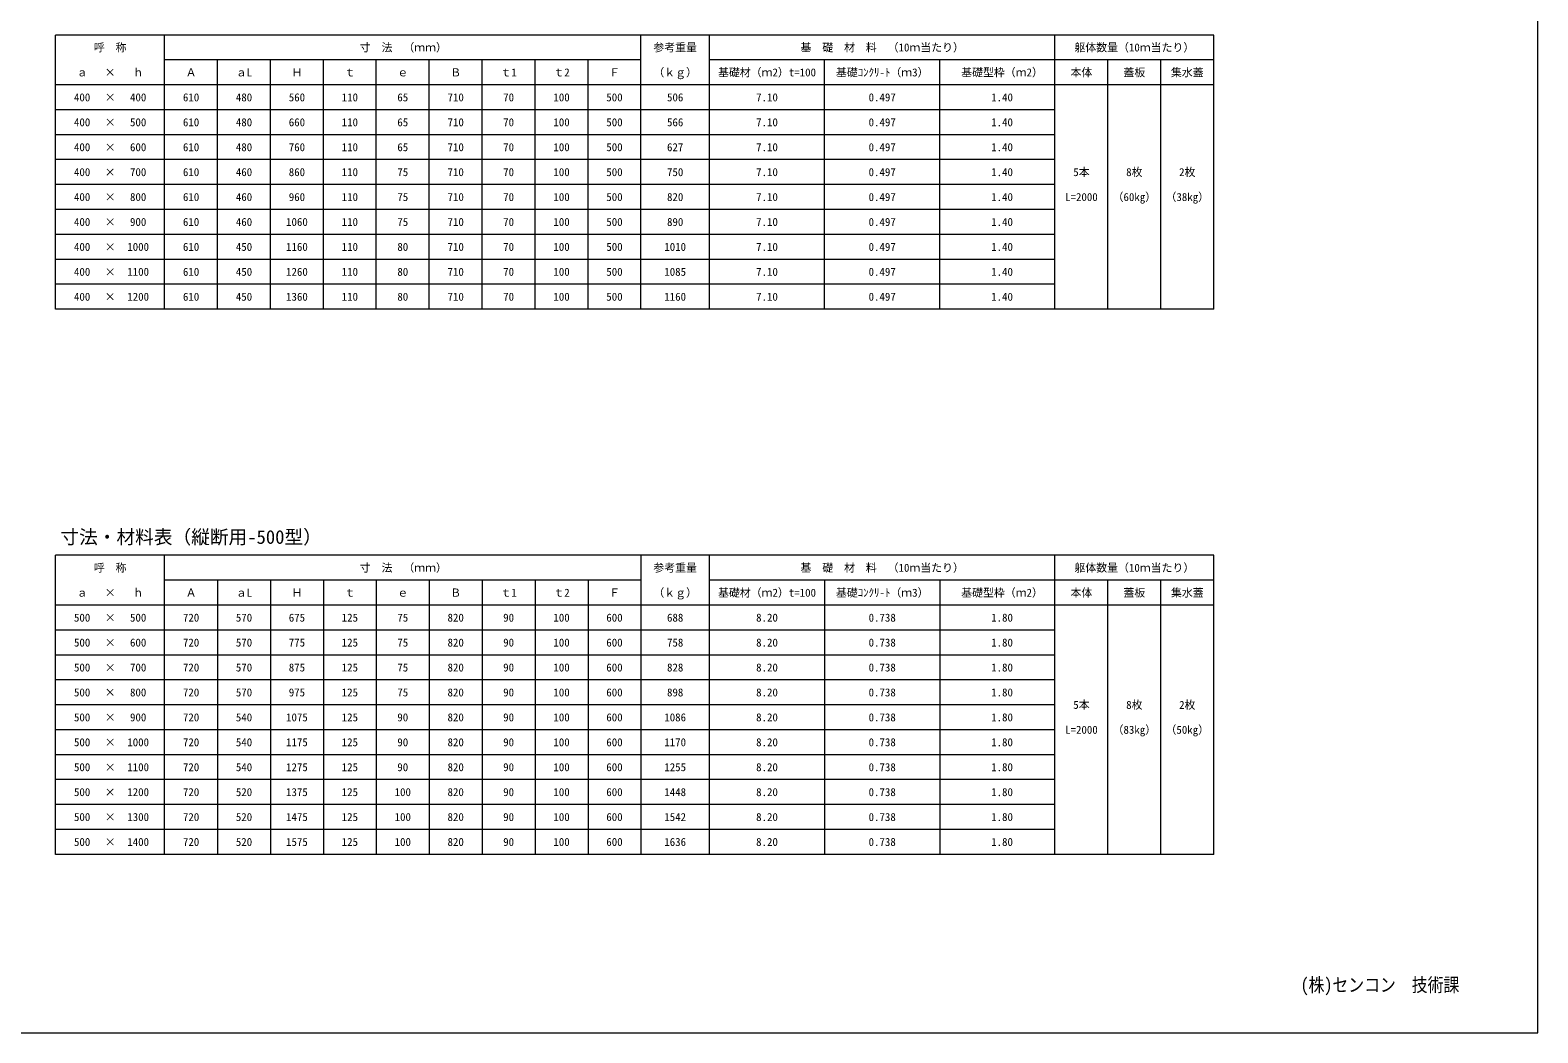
# Model space of a CAD drawing. Units: millimetres, scale not verified. Extents: x 3703 to 20093, y 2654 to 14130.
# Drawn here: x 10407 to 20093, y 2654 to 9090 of the extents above; entities that cross this region are included whole.
import ezdxf
from ezdxf.enums import TextEntityAlignment as Align

# ---------------------------------------------------------------- set-up
doc = ezdxf.new("R2010")
doc.units = ezdxf.units.MM
doc.header["$LTSCALE"] = 20
doc.layers.add('Layer1', color=4, linetype='Continuous', lineweight=18)
doc.styles.add('ＭＳ ゴシック-5.0-0.0', font='')
doc.styles.add('ＭＳ 明朝-5.0-0.0', font='')
doc.styles.get('ＭＳ ゴシック-5.0-0.0').set_extended_font_data('ＭＳ ゴシック-5.0-0.0')
doc.styles.get('ＭＳ 明朝-5.0-0.0').set_extended_font_data('ＭＳ 明朝-5.0-0.0')

msp = doc.modelspace()

# ---------------------------------------------------------------- linework, layer by layer
at = {"layer": 'Layer1'}
for p, q in [((20093.09, 2653.9), (20093.09, 14130.23)), ((10570.92, 7299.16), (10570.92, 9059.16)), ((18010.92, 9059.16), (10570.92, 9059.16)), ((11270.92, 7299.16), (11270.92, 9059.16)), ((14330.92, 7299.16), (14330.92, 9059.16)), ((14770.92, 7299.16), (14770.92, 9059.16)), ((16990.92, 7299.16), (16990.92, 9059.16)), ((18010.92, 7299.16), (18010.92, 9059.16)), ((14330.92, 8899.16), (11270.92, 8899.16)), ((11610.92, 7299.16), (11610.92, 8899.16)), ((11950.92, 7299.16), (11950.92, 8899.16)), ((12290.92, 7299.16), (12290.92, 8899.16)), ((12630.92, 7299.16), (12630.92, 8899.16)), ((12970.92, 7299.16), (12970.92, 8899.16)), ((13310.92, 7299.16), (13310.92, 8899.16)), ((13650.92, 7299.16), (13650.92, 8899.16)), ((13990.92, 7299.16), (13990.92, 8899.16)), ((18010.92, 8899.16), (14770.92, 8899.16)), ((15510.92, 7299.16), (15510.92, 8899.16)), ((16250.92, 7299.16), (16250.92, 8899.16)), ((17330.92, 7299.16), (17330.92, 8899.16)), ((17670.92, 7299.16), (17670.92, 8899.16)), ((18010.92, 8739.16), (10570.92, 8739.16)), ((16990.92, 8579.16), (10570.92, 8579.16)), ((16990.92, 8419.16), (10570.92, 8419.16)), ((16990.92, 8259.16), (10570.92, 8259.16)), ((16990.92, 8099.16), (10570.92, 8099.16)), ((16990.92, 7939.16), (10570.92, 7939.16)), ((16990.92, 7779.16), (10570.92, 7779.16)), ((16990.92, 7619.16), (10570.92, 7619.16)), ((16990.92, 7459.16), (10570.92, 7459.16)), ((18010.92, 7299.16), (10570.92, 7299.16)), ((10570.92, 3799.16), (10570.92, 5719.16)), ((18010.92, 5719.16), (10570.92, 5719.16)), ((11270.92, 3799.16), (11270.92, 5719.16)), ((14330.92, 5719.16), (14330.92, 3799.16)), ((14770.92, 3799.16), (14770.92, 5719.16)), ((16990.92, 3799.16), (16990.92, 5719.16)), ((18010.92, 3799.16), (18010.92, 5719.16)), ((14330.92, 5559.16), (11270.92, 5559.16)), ((11610.92, 5559.16), (11610.92, 3799.16)), ((11950.92, 5559.16), (11950.92, 3799.16)), ((12290.92, 5559.16), (12290.92, 3799.16)), ((12630.92, 5559.16), (12630.92, 3799.16)), ((12970.92, 5559.16), (12970.92, 3799.16)), ((13310.92, 5559.16), (13310.92, 3799.16)), ((13650.92, 5559.16), (13650.92, 3799.16)), ((13990.92, 5559.16), (13990.92, 3799.16)), ((18010.92, 5559.16), (14770.92, 5559.16)), ((15510.92, 5559.16), (15510.92, 3799.16)), ((16250.92, 5559.16), (16250.92, 3799.16)), ((17330.92, 3799.16), (17330.92, 5559.16)), ((17670.92, 3799.16), (17670.92, 5559.16)), ((18010.92, 5399.16), (10570.92, 5399.16)), ((16990.92, 5239.16), (10570.92, 5239.16)), ((16990.92, 5079.16), (10570.92, 5079.16)), ((16990.92, 4919.16), (10570.92, 4919.16)), ((16990.92, 4759.16), (10570.92, 4759.16)), ((16990.92, 4599.16), (10570.92, 4599.16)), ((16990.92, 4439.16), (10570.92, 4439.16)), ((16990.92, 4279.16), (10570.92, 4279.16)), ((16990.92, 4119.16), (10570.92, 4119.16)), ((16990.92, 3959.16), (10570.92, 3959.16)), ((18010.92, 3799.16), (10570.92, 3799.16)), ((3703.45, 2653.9), (20093.09, 2653.9))]:
    msp.add_line(p, q, dxfattribs=at)

# ---------------------------------------------------------------- texts
at = {"layer": 'Layer1', "color": 7, "style": 'ＭＳ ゴシック-5.0-0.0'}
for s, p in [('呼\u3000称', (10920.92, 8979.16)), ('寸\u3000法\u3000（ｍｍ）', (12804.4, 8979.16)), ('参考重量', (14550.92, 8979.16)), ('基\u3000礎\u3000材\u3000料\u3000（10ｍ当たり）', (15880.92, 8979.16)), ('躯体数量（10ｍ当たり）', (17500.92, 8979.16)), ('ａ', (10740.92, 8819.16)), ('×', (10920.92, 8819.16)), ('ｈ', (11100.92, 8819.16)), ('Ａ', (11440.92, 8819.16)), ('ａL', (11780.92, 8819.16)), ('Ｈ', (12120.92, 8819.16)), ('ｔ', (12460.92, 8819.16)), ('ｅ', (12800.92, 8819.16)), ('Ｂ', (13140.92, 8819.16)), ('ｔ1', (13480.92, 8819.16)), ('ｔ2', (13820.92, 8819.16)), ('Ｆ', (14160.92, 8819.16)), ('（ｋｇ）', (14550.92, 8819.16)), ('基礎材（ｍ2）t=100', (15140.92, 8819.16)), ('基礎ｺﾝｸﾘ-ﾄ（ｍ3）', (15880.92, 8819.16)), ('基礎型枠（ｍ2）', (16650.92, 8819.16)), ('本体', (17160.92, 8819.16)), ('蓋板', (17500.92, 8819.16)), ('集水蓋', (17840.92, 8819.16)), ('400', (10740.92, 8659.16)), ('×', (10920.92, 8659.16)), ('400', (11100.92, 8659.16)), ('610', (11440.92, 8659.16)), ('480', (11780.92, 8659.16)), ('560', (12120.92, 8659.16)), ('110', (12460.92, 8659.16)), ('65', (12800.92, 8659.16)), ('710', (13140.92, 8659.16)), ('70', (13480.92, 8659.16)), ('100', (13820.92, 8659.16)), ('500', (14160.92, 8659.16)), ('506', (14550.92, 8659.16)), ('7.10', (15140.92, 8659.16)), ('0.497', (15880.92, 8659.16)), ('1.40', (16650.92, 8659.16)), ('400', (10740.92, 8499.16)), ('500', (11100.92, 8499.16)), ('610', (11440.92, 8499.16)), ('480', (11780.92, 8499.16)), ('660', (12120.92, 8499.16)), ('110', (12460.92, 8499.16)), ('65', (12800.92, 8499.16)), ('710', (13140.92, 8499.16)), ('70', (13480.92, 8499.16)), ('100', (13820.92, 8499.16)), ('500', (14160.92, 8499.16)), ('566', (14550.92, 8499.16)), ('7.10', (15140.92, 8499.16)), ('0.497', (15880.92, 8499.16)), ('1.40', (16650.92, 8499.16)), ('×', (10920.92, 8499.16)), ('400', (10740.92, 8339.16)), ('×', (10920.92, 8339.16)), ('600', (11100.92, 8339.16)), ('610', (11440.92, 8339.16)), ('480', (11780.92, 8339.16)), ('760', (12120.92, 8339.16)), ('110', (12460.92, 8339.16)), ('65', (12800.92, 8339.16)), ('710', (13140.92, 8339.16)), ('70', (13480.92, 8339.16)), ('100', (13820.92, 8339.16)), ('500', (14160.92, 8339.16)), ('627', (14550.92, 8339.16)), ('7.10', (15140.92, 8339.16)), ('0.497', (15880.92, 8339.16)), ('1.40', (16650.92, 8339.16)), ('400', (10740.92, 8179.16)), ('×', (10920.92, 8179.16)), ('700', (11100.92, 8179.16)), ('610', (11440.92, 8179.16)), ('460', (11780.92, 8179.16)), ('860', (12120.92, 8179.16)), ('110', (12460.92, 8179.16)), ('75', (12800.92, 8179.16)), ('710', (13140.92, 8179.16)), ('70', (13480.92, 8179.16)), ('100', (13820.92, 8179.16)), ('500', (14160.92, 8179.16)), ('750', (14550.92, 8179.16)), ('7.10', (15140.92, 8179.16)), ('0.497', (15880.92, 8179.16)), ('1.40', (16650.92, 8179.16)), ('5本', (17160.92, 8179.16)), ('8枚', (17500.92, 8179.16)), ('2枚', (17840.92, 8179.16)), ('400', (10740.92, 8019.16)), ('×', (10920.92, 8019.16)), ('800', (11100.92, 8019.16)), ('610', (11440.92, 8019.16)), ('460', (11780.92, 8019.16)), ('960', (12120.92, 8019.16)), ('110', (12460.92, 8019.16)), ('75', (12800.92, 8019.16)), ('710', (13140.92, 8019.16)), ('70', (13480.92, 8019.16)), ('100', (13820.92, 8019.16)), ('500', (14160.92, 8019.16)), ('820', (14550.92, 8019.16)), ('7.10', (15140.92, 8019.16)), ('0.497', (15880.92, 8019.16)), ('1.40', (16650.92, 8019.16)), ('L=2000', (17160.92, 8019.16)), ('（60kg）', (17500.92, 8019.16)), ('（38kg）', (17840.92, 8019.16)), ('400', (10740.92, 7859.16)), ('×', (10920.92, 7859.16)), ('900', (11100.92, 7859.16)), ('610', (11440.92, 7859.16)), ('460', (11780.92, 7859.16)), ('1060', (12120.92, 7859.16)), ('110', (12460.92, 7859.16)), ('75', (12800.92, 7859.16)), ('710', (13140.92, 7859.16)), ('70', (13480.92, 7859.16)), ('100', (13820.92, 7859.16)), ('500', (14160.92, 7859.16)), ('890', (14550.92, 7859.16)), ('7.10', (15140.92, 7859.16)), ('0.497', (15880.92, 7859.16)), ('1.40', (16650.92, 7859.16)), ('400', (10740.92, 7699.16)), ('×', (10920.92, 7699.16)), ('1000', (11100.92, 7699.16)), ('610', (11440.92, 7699.16)), ('450', (11780.92, 7699.16)), ('1160', (12120.92, 7699.16)), ('110', (12460.92, 7699.16)), ('80', (12800.92, 7699.16)), ('710', (13140.92, 7699.16)), ('70', (13480.92, 7699.16)), ('100', (13820.92, 7699.16)), ('500', (14160.92, 7699.16)), ('1010', (14550.92, 7699.16)), ('7.10', (15140.92, 7699.16)), ('0.497', (15880.92, 7699.16)), ('1.40', (16650.92, 7699.16)), ('400', (10740.92, 7539.16)), ('×', (10920.92, 7539.16)), ('1100', (11100.92, 7539.16)), ('610', (11440.92, 7539.16)), ('450', (11780.92, 7539.16)), ('1260', (12120.92, 7539.16)), ('110', (12460.92, 7539.16)), ('80', (12800.92, 7539.16)), ('710', (13140.92, 7539.16)), ('70', (13480.92, 7539.16)), ('100', (13820.92, 7539.16)), ('500', (14160.92, 7539.16)), ('1085', (14550.92, 7539.16)), ('7.10', (15140.92, 7539.16)), ('0.497', (15880.92, 7539.16)), ('1.40', (16650.92, 7539.16)), ('400', (10740.92, 7379.16)), ('×', (10920.92, 7379.16)), ('1200', (11100.92, 7379.16)), ('610', (11440.92, 7379.16)), ('450', (11780.92, 7379.16)), ('1360', (12120.92, 7379.16)), ('110', (12460.92, 7379.16)), ('80', (12800.92, 7379.16)), ('710', (13140.92, 7379.16)), ('70', (13480.92, 7379.16)), ('100', (13820.92, 7379.16)), ('500', (14160.92, 7379.16)), ('1160', (14550.92, 7379.16)), ('7.10', (15140.92, 7379.16)), ('0.497', (15880.92, 7379.16)), ('1.40', (16650.92, 7379.16)), ('呼\u3000称', (10920.92, 5639.16)), ('寸\u3000法\u3000（ｍｍ）', (12804.4, 5639.16)), ('参考重量', (14550.92, 5639.16)), ('基\u3000礎\u3000材\u3000料\u3000（10ｍ当たり）', (15880.92, 5639.16)), ('躯体数量（10ｍ当たり）', (17500.92, 5639.16)), ('ａ', (10740.92, 5479.16)), ('×', (10920.92, 5479.16)), ('ｈ', (11100.92, 5479.16)), ('Ａ', (11440.92, 5479.16)), ('ａL', (11780.92, 5479.16)), ('Ｈ', (12120.92, 5479.16)), ('ｔ', (12460.92, 5479.16)), ('ｅ', (12800.92, 5479.16)), ('Ｂ', (13140.92, 5479.16)), ('ｔ1', (13480.92, 5479.16)), ('ｔ2', (13820.92, 5479.16)), ('Ｆ', (14160.92, 5479.16)), ('（ｋｇ）', (14550.92, 5479.16)), ('基礎材（ｍ2）t=100', (15140.92, 5479.16)), ('基礎ｺﾝｸﾘ-ﾄ（ｍ3）', (15880.92, 5479.16)), ('基礎型枠（ｍ2）', (16650.92, 5479.16)), ('本体', (17160.92, 5479.16)), ('蓋板', (17500.92, 5479.16)), ('集水蓋', (17840.92, 5479.16)), ('500', (10740.92, 5319.16)), ('×', (10920.92, 5319.16)), ('500', (11100.92, 5319.16)), ('720', (11440.92, 5319.16)), ('570', (11780.92, 5319.16)), ('675', (12120.92, 5319.16)), ('125', (12460.92, 5319.16)), ('75', (12800.92, 5319.16)), ('820', (13140.92, 5319.16)), ('90', (13480.92, 5319.16)), ('100', (13820.92, 5319.16)), ('600', (14160.92, 5319.16)), ('688', (14550.92, 5319.16)), ('8.20', (15140.92, 5319.16)), ('0.738', (15880.92, 5319.16)), ('1.80', (16650.92, 5319.16)), ('500', (10740.92, 5159.16)), ('×', (10920.92, 5159.16)), ('600', (11100.92, 5159.16)), ('720', (11440.92, 5159.16)), ('570', (11780.92, 5159.16)), ('775', (12120.92, 5159.16)), ('125', (12460.92, 5159.16)), ('75', (12800.92, 5159.16)), ('820', (13140.92, 5159.16)), ('90', (13480.92, 5159.16)), ('100', (13820.92, 5159.16)), ('600', (14160.92, 5159.16)), ('758', (14550.92, 5159.16)), ('8.20', (15140.92, 5159.16)), ('0.738', (15880.92, 5159.16)), ('1.80', (16650.92, 5159.16)), ('500', (10740.92, 4999.16)), ('×', (10920.92, 4999.16)), ('700', (11100.92, 4999.16)), ('720', (11440.92, 4999.16)), ('570', (11780.92, 4999.16)), ('875', (12120.92, 4999.16)), ('125', (12460.92, 4999.16)), ('75', (12800.92, 4999.16)), ('820', (13140.92, 4999.16)), ('90', (13480.92, 4999.16)), ('100', (13820.92, 4999.16)), ('600', (14160.92, 4999.16)), ('828', (14550.92, 4999.16)), ('8.20', (15140.92, 4999.16)), ('0.738', (15880.92, 4999.16)), ('1.80', (16650.92, 4999.16)), ('500', (10740.92, 4839.16)), ('×', (10920.92, 4839.16)), ('800', (11100.92, 4839.16)), ('720', (11440.92, 4839.16)), ('570', (11780.92, 4839.16)), ('975', (12120.92, 4839.16)), ('125', (12460.92, 4839.16)), ('75', (12800.92, 4839.16)), ('820', (13140.92, 4839.16)), ('90', (13480.92, 4839.16)), ('100', (13820.92, 4839.16)), ('600', (14160.92, 4839.16)), ('898', (14550.92, 4839.16)), ('8.20', (15140.92, 4839.16)), ('0.738', (15880.92, 4839.16)), ('1.80', (16650.92, 4839.16)), ('5本', (17160.92, 4759.16)), ('8枚', (17500.92, 4759.16)), ('2枚', (17840.92, 4759.16)), ('500', (10740.92, 4679.16)), ('×', (10920.92, 4679.16)), ('900', (11100.92, 4679.16)), ('720', (11440.92, 4679.16)), ('540', (11780.92, 4679.16)), ('1075', (12120.92, 4679.16)), ('125', (12460.92, 4679.16)), ('90', (12800.92, 4679.16)), ('820', (13140.92, 4679.16)), ('90', (13480.92, 4679.16)), ('100', (13820.92, 4679.16)), ('600', (14160.92, 4679.16)), ('1086', (14550.92, 4679.16)), ('8.20', (15140.92, 4679.16)), ('0.738', (15880.92, 4679.16)), ('1.80', (16650.92, 4679.16)), ('L=2000', (17160.92, 4599.16)), ('（83kg）', (17500.92, 4599.16)), ('（50kg）', (17840.92, 4599.16)), ('500', (10740.92, 4519.16)), ('×', (10920.92, 4519.16)), ('1000', (11100.92, 4519.16)), ('720', (11440.92, 4519.16)), ('540', (11780.92, 4519.16)), ('1175', (12120.92, 4519.16)), ('125', (12460.92, 4519.16)), ('90', (12800.92, 4519.16)), ('820', (13140.92, 4519.16)), ('90', (13480.92, 4519.16)), ('100', (13820.92, 4519.16)), ('600', (14160.92, 4519.16)), ('1170', (14550.92, 4519.16)), ('8.20', (15140.92, 4519.16)), ('0.738', (15880.92, 4519.16)), ('1.80', (16650.92, 4519.16)), ('500', (10740.92, 4359.16)), ('×', (10920.92, 4359.16)), ('1100', (11100.92, 4359.16)), ('720', (11440.92, 4359.16)), ('540', (11780.92, 4359.16)), ('1275', (12120.92, 4359.16)), ('125', (12460.92, 4359.16)), ('90', (12800.92, 4359.16)), ('820', (13140.92, 4359.16)), ('90', (13480.92, 4359.16)), ('100', (13820.92, 4359.16)), ('600', (14160.92, 4359.16)), ('1255', (14550.92, 4359.16)), ('8.20', (15140.92, 4359.16)), ('0.738', (15880.92, 4359.16)), ('1.80', (16650.92, 4359.16)), ('500', (10740.92, 4199.16)), ('×', (10920.92, 4199.16)), ('1200', (11100.92, 4199.16)), ('720', (11440.92, 4199.16)), ('520', (11780.92, 4199.16)), ('1375', (12120.92, 4199.16)), ('125', (12460.92, 4199.16)), ('100', (12800.92, 4199.16)), ('820', (13140.92, 4199.16)), ('90', (13480.92, 4199.16)), ('100', (13820.92, 4199.16)), ('600', (14160.92, 4199.16)), ('1448', (14550.92, 4199.16)), ('8.20', (15140.92, 4199.16)), ('0.738', (15880.92, 4199.16)), ('1.80', (16650.92, 4199.16)), ('500', (10740.92, 4039.16)), ('×', (10920.92, 4039.16)), ('1300', (11100.92, 4039.16)), ('720', (11440.92, 4039.16)), ('520', (11780.92, 4039.16)), ('1475', (12120.92, 4039.16)), ('125', (12460.92, 4039.16)), ('100', (12800.92, 4039.16)), ('820', (13140.92, 4039.16)), ('90', (13480.92, 4039.16)), ('100', (13820.92, 4039.16)), ('600', (14160.92, 4039.16)), ('1542', (14550.92, 4039.16)), ('8.20', (15140.92, 4039.16)), ('0.738', (15880.92, 4039.16)), ('1.80', (16650.92, 4039.16)), ('500', (10740.92, 3879.16)), ('×', (10920.92, 3879.16)), ('1400', (11100.92, 3879.16)), ('720', (11440.92, 3879.16)), ('520', (11780.92, 3879.16)), ('1575', (12120.92, 3879.16)), ('125', (12460.92, 3879.16)), ('100', (12800.92, 3879.16)), ('820', (13140.92, 3879.16)), ('90', (13480.92, 3879.16)), ('100', (13820.92, 3879.16)), ('600', (14160.92, 3879.16)), ('1636', (14550.92, 3879.16)), ('8.20', (15140.92, 3879.16)), ('0.738', (15880.92, 3879.16)), ('1.80', (16650.92, 3879.16))]:
    msp.add_text(s, height=51.32, dxfattribs=at).set_placement(p, align=Align.MIDDLE_CENTER)
msp.add_text('寸法・材料表（縦断用-500型）', height=87.98, dxfattribs=at).set_placement((11441.15, 5880.9), align=Align.TOP_CENTER)
at = {"layer": 'Layer1', "color": 7, "style": 'ＭＳ 明朝-5.0-0.0', "width": 0.85}
msp.add_text('(株)センコン\u3000技術課\u3000', height=87.98, dxfattribs=at).set_placement((18569.18, 2961.9), align=Align.MIDDLE_LEFT)

doc.saveas('drawing.dxf')
